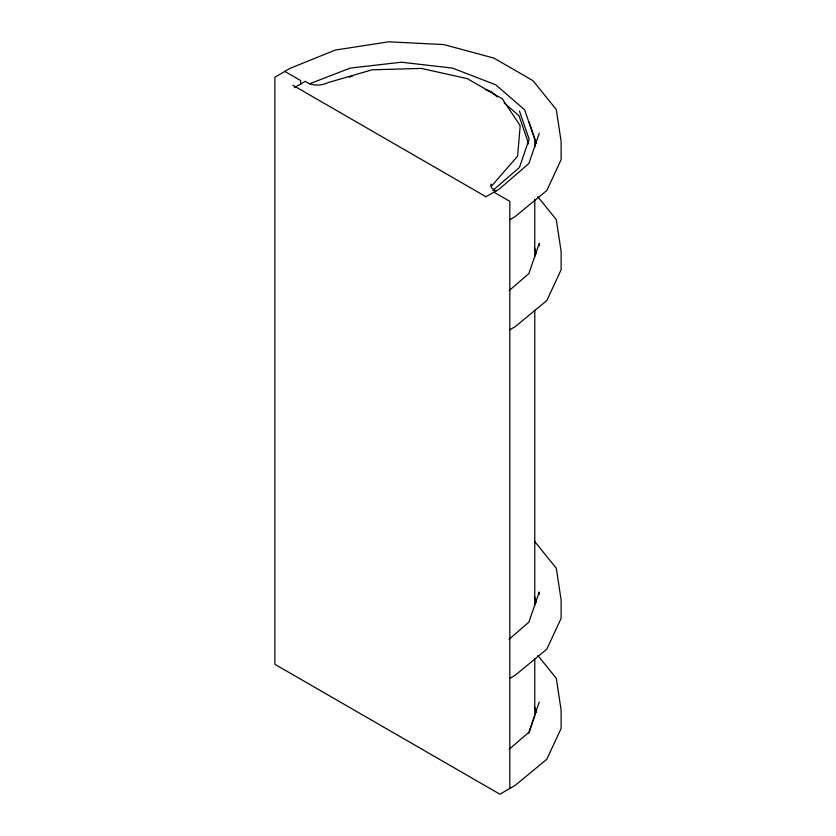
<?xml version="1.0" encoding="UTF-8"?>
<svg xmlns="http://www.w3.org/2000/svg" width="836" height="836" viewBox="0 0 836 836"><rect width="100%" height="100%" fill="white"/><g stroke="black" fill="none" stroke-linecap="round" stroke-linejoin="round"><path stroke-width="1.25" d="M539.241 133.332L528.843 163.522L499.217 189.124L485.998 196.753L292.778 85.199M539.241 702.094L528.843 732.294L509.093 749.359M528.843 733.297L534.768 716.097L534.768 658.674M492.676 190.598L519.417 167.493L529.146 139.257L519.417 111.01M509.093 290.677L528.843 273.612L539.241 243.412L539.241 245.857M509.093 639.279L528.843 622.203L539.241 592.013L539.241 594.459M284.773 71.405L290.05 68.364L335.32 50.055L388.709 41.8L443.77 44.58L493.857 58.071L532.94 80.632L556.295 109.547L561.113 141.336L561.113 159.686L546.807 190.504L515.101 216.639L509.824 219.69M294.324 87.655L305.307 81.311C311.891 86.212 320.784 86.014 328.005 82.628L372.072 69.816L421.354 68.416L467.387 78.668L502.279 98.805L520.034 125.39L520.034 127.699L517.609 156.154L491.213 186.418L491.213 184.108L491.234 187.442L495.915 191.36M509.824 329.771L515.101 326.73L546.807 300.584L561.113 269.767L561.113 251.417L556.295 219.628L537.767 196.7M509.824 678.372L515.101 675.331L546.807 649.185L561.113 618.368L561.113 600.018L556.295 568.229L534.549 541.31M309.425 83.84L350.274 68.082L401.332 62.219L452.401 68.082L495.685 84.781L524.611 109.777L534.768 139.257L534.768 147.084M349.239 77.215L352.604 75.919M485.319 89.525L491.38 91.856L497.253 96.934M493.94 192.165L509.824 201.34L509.824 788.452M504.108 102.859L518.978 115.702L528.676 143.844M537.767 655.382L556.295 678.32L561.113 710.109L561.113 728.449L546.807 759.276L515.101 785.412L499.886 794.2L274.887 664.307L274.887 77.184L284.836 71.447L300.667 80.58L300.73 84.53M528.843 121.481L536.44 143.541M534.444 247.822L536.44 253.632M534.444 596.423L536.44 602.233M534.444 706.504L536.44 712.314M534.768 199.292L534.768 256.715M534.768 310.219L534.768 605.17"/></g></svg>
